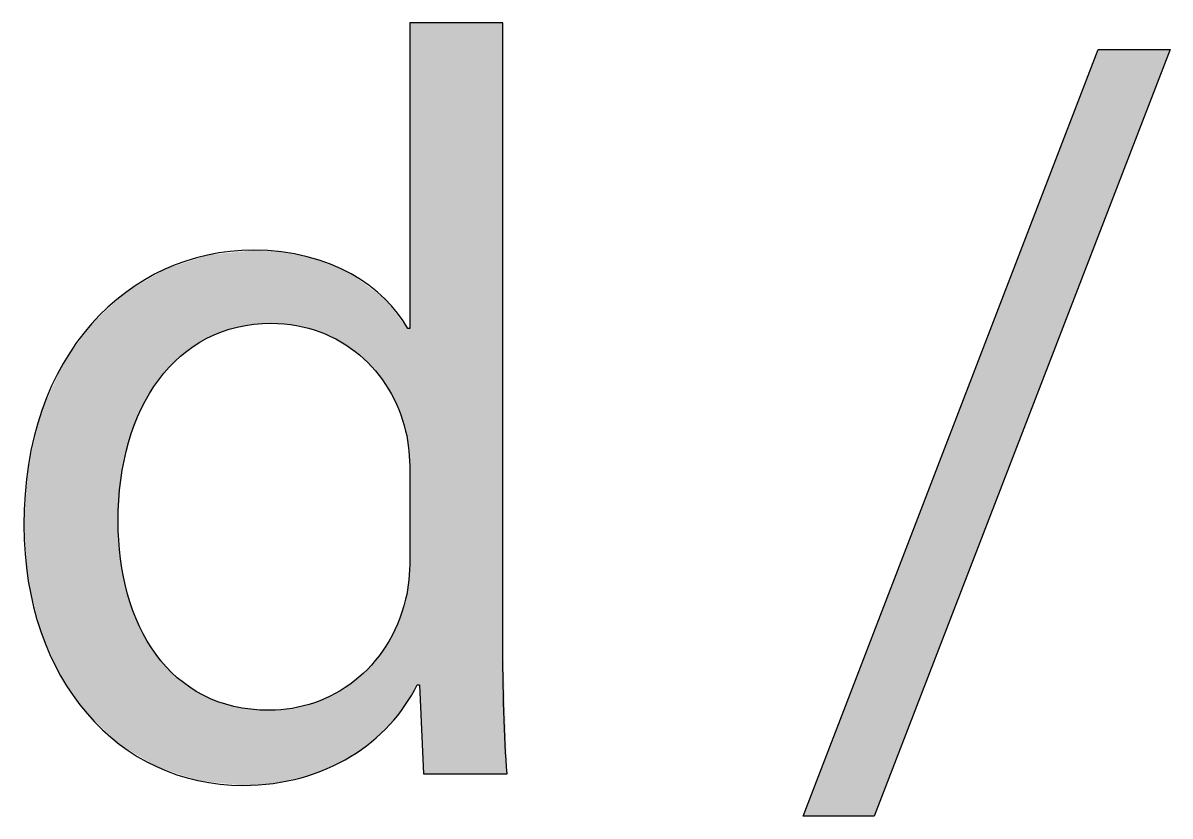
# Model space of a CAD drawing. Extents: x -102 to 434, y -1398 to -13.
# Drawn here: x -89.93 to -78, y -1178.23 to -1169.98 of the extents above; entities that cross this region are included whole.
import ezdxf

# ---------------------------------------------------------------- set-up
doc = ezdxf.new("R2010")
doc.units = 0
doc.layers.add('LAYER_1', color=7, linetype='CONTINUOUS')

# ---------------------------------------------------------------- blocks, each defined once
blk = doc.blocks.new('*U69')
at = {"layer": 'LAYER_1', "color": 250, "extrusion": (0, 0, -1)}
for points in [[(85.907, -1176.997), (85.907, -1169.983), (85.83, -1176.867)], [(85.83, -1176.867), (85.907, -1169.983), (85.83, -1169.983)], [(85.83, -1176.867), (85.83, -1169.983), (85.808, -1176.867)], [(85.808, -1176.867), (85.83, -1169.983), (85.808, -1169.983)], [(85.764, -1177.791), (85.808, -1169.983), (85.764, -1169.983)], [(85.764, -1177.791), (85.764, -1169.983), (84.939, -1177.791)], [(84.939, -1177.791), (85.764, -1169.983), (84.939, -1169.983)], [(87.903, -1173.212), (87.903, -1172.386), (87.866, -1173.196)], [(87.866, -1173.196), (87.866, -1172.382), (87.737, -1173.157)], [(87.737, -1173.157), (87.737, -1172.369), (87.703, -1173.147)], [(87.703, -1173.147), (87.703, -1172.365), (87.644, -1173.137)], [(87.644, -1173.137), (87.644, -1172.359), (87.559, -1173.122)], [(87.559, -1173.122), (87.559, -1172.35), (87.535, -1173.118)], [(87.535, -1173.118), (87.535, -1172.347), (87.53, -1173.117)], [(87.53, -1173.117), (87.535, -1172.347), (87.53, -1172.348)], [(87.53, -1173.117), (87.53, -1172.348), (87.37, -1173.108)], [(87.37, -1173.108), (87.53, -1172.348), (87.37, -1172.357)], [(87.37, -1173.108), (87.37, -1172.357), (87.347, -1173.107)], [(87.347, -1173.107), (87.37, -1172.357), (87.347, -1172.359)], [(87.329, -1173.108), (87.347, -1172.359), (87.329, -1172.36)], [(87.242, -1173.116), (87.329, -1172.36), (87.242, -1172.365)], [(87.129, -1173.126), (87.242, -1172.365), (87.129, -1172.386)], [(87.085, -1173.13), (87.129, -1172.386), (87.085, -1172.394)], [(87.036, -1173.143), (87.085, -1172.394), (87.036, -1172.403)], [(88.326, -1173.48), (88.326, -1172.502), (88.292, -1173.447)], [(88.292, -1173.447), (88.292, -1172.491), (88.197, -1173.374)], [(88.197, -1173.374), (88.197, -1172.46), (88.161, -1173.347)], [(88.161, -1173.347), (88.161, -1172.447), (88.112, -1173.317)], [(88.112, -1173.317), (88.112, -1172.431), (88.056, -1173.284)], [(88.056, -1173.284), (88.056, -1172.413), (88.019, -1173.262)], [(88.019, -1173.262), (88.019, -1172.401), (88.01, -1173.259)], [(88.01, -1173.259), (88.01, -1172.398), (87.903, -1173.212)], [(86.974, -1173.16), (87.036, -1172.403), (86.974, -1172.414)], [(86.899, -1173.18), (86.974, -1172.414), (86.899, -1172.438)], [(86.843, -1173.195), (86.899, -1172.438), (86.843, -1172.456)], [(86.767, -1173.232), (86.843, -1172.456), (86.767, -1172.481)], [(86.733, -1173.248), (86.767, -1172.481), (86.733, -1172.492)], [(86.682, -1173.272), (86.733, -1172.492), (86.682, -1172.516)], [(88.548, -1173.735), (88.548, -1172.599), (88.543, -1173.728)], [(88.543, -1173.728), (88.543, -1172.596), (88.52, -1173.694)], [(88.52, -1173.694), (88.52, -1172.583), (88.456, -1173.617)], [(88.456, -1173.617), (88.456, -1172.545), (88.443, -1173.601)], [(88.443, -1173.601), (88.443, -1172.541), (88.412, -1173.563)], [(88.412, -1173.563), (88.412, -1172.53), (88.326, -1173.48)], [(86.624, -1173.299), (86.682, -1172.516), (86.624, -1172.543)], [(86.523, -1173.371), (86.624, -1172.543), (86.523, -1172.591)], [(86.517, -1173.375), (86.523, -1172.591), (86.517, -1172.594)], [(86.483, -1173.4), (86.517, -1172.594), (86.483, -1172.619)], [(86.431, -1173.437), (86.483, -1172.619), (86.431, -1172.658)], [(88.72, -1174.044), (88.72, -1172.701), (88.702, -1173.995)], [(88.702, -1173.995), (88.702, -1172.69), (88.64, -1173.881)], [(88.64, -1173.881), (88.64, -1172.654), (88.617, -1173.838)], [(88.617, -1173.838), (88.617, -1172.64), (88.548, -1173.735)], [(86.306, -1173.561), (86.431, -1172.658), (86.306, -1172.75)], [(86.305, -1173.562), (86.306, -1172.75), (86.305, -1172.751)], [(86.264, -1173.603), (86.305, -1172.751), (86.264, -1172.781)], [(88.942, -1175.163), (88.942, -1172.859), (88.93, -1174.977)], [(88.93, -1174.977), (88.93, -1172.847), (88.917, -1174.779)], [(88.917, -1174.779), (88.917, -1172.836), (88.915, -1174.737)], [(88.915, -1174.737), (88.915, -1172.833), (88.863, -1174.485)], [(88.863, -1174.485), (88.863, -1172.785), (88.843, -1174.392)], [(88.843, -1174.392), (88.843, -1172.774), (88.834, -1174.345)], [(88.834, -1174.345), (88.834, -1172.768), (88.72, -1174.044)], [(86.167, -1173.738), (86.264, -1172.781), (86.167, -1172.853)], [(86.156, -1173.754), (86.167, -1172.853), (86.156, -1172.869)], [(86.127, -1173.793), (86.156, -1172.869), (86.127, -1172.905)], [(86.117, -1173.815), (86.127, -1172.905), (86.117, -1172.919)], [(86.036, -1173.976), (86.117, -1172.919), (86.036, -1173.023)], [(86.022, -1174.003), (86.036, -1173.023), (86.022, -1173.041)], [(85.958, -1174.207), (86.022, -1173.041), (85.958, -1173.125)], [(85.951, -1174.228), (85.958, -1173.125), (85.951, -1173.133)], [(85.929, -1174.358), (85.951, -1173.133), (85.929, -1173.161)], [(85.917, -1174.432), (85.929, -1173.161), (85.917, -1173.161)], [(85.907, -1174.635), (85.917, -1173.161), (85.907, -1173.161)], [(88.93, -1177.483), (88.942, -1175.163), (88.93, -1175.354)], [(88.917, -1177.49), (88.93, -1175.354), (88.917, -1175.557)], [(88.915, -1177.492), (88.917, -1175.557), (88.915, -1175.57)], [(88.863, -1177.523), (88.915, -1175.57), (88.863, -1175.829)], [(88.843, -1177.535), (88.863, -1175.829), (88.843, -1175.925)], [(85.929, -1177.035), (85.929, -1175.849), (85.917, -1177.014)], [(85.917, -1177.014), (85.917, -1175.776), (85.907, -1176.997)], [(88.834, -1177.541), (88.843, -1175.925), (88.834, -1175.951)], [(88.72, -1177.61), (88.834, -1175.951), (88.72, -1176.259)], [(85.958, -1177.083), (85.958, -1175.997), (85.951, -1177.072)], [(85.951, -1177.072), (85.951, -1175.977), (85.929, -1177.035)], [(86.022, -1177.163), (86.022, -1176.193), (85.958, -1177.083)], [(88.702, -1177.621), (88.72, -1176.259), (88.702, -1176.294)], [(88.64, -1177.658), (88.702, -1176.294), (88.64, -1176.411)], [(86.036, -1177.18), (86.036, -1176.235), (86.022, -1177.163)], [(88.617, -1177.672), (88.64, -1176.411), (88.617, -1176.446)], [(88.548, -1177.714), (88.617, -1176.446), (88.548, -1176.551)], [(86.127, -1177.291), (86.127, -1176.41), (86.117, -1177.281)], [(86.117, -1177.281), (86.117, -1176.389), (86.036, -1177.18)], [(84.939, -1177.791), (84.939, -1176.417), (84.895, -1177.791)], [(88.543, -1177.717), (88.548, -1176.551), (88.543, -1176.557)], [(88.52, -1177.725), (88.543, -1176.557), (88.52, -1176.585)], [(86.167, -1177.329), (86.167, -1176.479), (86.156, -1177.318)], [(86.156, -1177.318), (86.156, -1176.463), (86.127, -1177.291)], [(88.456, -1177.746), (88.52, -1176.585), (88.456, -1176.662)], [(88.443, -1177.751), (88.456, -1176.662), (88.443, -1176.679)], [(88.412, -1177.761), (88.443, -1176.679), (88.412, -1176.709)], [(86.306, -1177.459), (86.306, -1176.661), (86.305, -1177.459)], [(86.305, -1177.459), (86.305, -1176.66), (86.264, -1177.42)], [(86.264, -1177.42), (86.264, -1176.606), (86.167, -1177.329)], [(88.326, -1177.79), (88.412, -1176.709), (88.326, -1176.793)], [(88.292, -1177.802), (88.326, -1176.793), (88.292, -1176.819)], [(86.431, -1177.547), (86.431, -1176.777), (86.306, -1177.459)], [(88.197, -1177.833), (88.292, -1176.819), (88.197, -1176.892)], [(88.161, -1177.846), (88.197, -1176.892), (88.161, -1176.913)], [(88.112, -1177.862), (88.161, -1176.913), (88.112, -1176.942)], [(86.624, -1177.665), (86.624, -1176.919), (86.523, -1177.613)], [(86.523, -1177.613), (86.523, -1176.853), (86.517, -1177.609)], [(86.517, -1177.609), (86.517, -1176.849), (86.483, -1177.584)], [(86.483, -1177.584), (86.483, -1176.826), (86.431, -1177.547)], [(88.056, -1177.868), (88.112, -1176.942), (88.056, -1176.975)], [(88.019, -1177.872), (88.056, -1176.975), (88.019, -1176.991)], [(88.01, -1177.873), (88.019, -1176.991), (88.01, -1176.995)], [(87.903, -1177.885), (88.01, -1176.995), (87.903, -1177.042)], [(87.866, -1177.889), (87.903, -1177.042), (87.866, -1177.053)], [(86.843, -1177.765), (86.843, -1177.028), (86.767, -1177.738)], [(86.767, -1177.738), (86.767, -1176.995), (86.733, -1177.721)], [(86.733, -1177.721), (86.733, -1176.98), (86.682, -1177.694)], [(86.682, -1177.694), (86.682, -1176.957), (86.624, -1177.665)], [(87.737, -1177.902), (87.866, -1177.053), (87.737, -1177.091)], [(87.703, -1177.906), (87.737, -1177.091), (87.703, -1177.097)], [(87.644, -1177.912), (87.703, -1177.097), (87.644, -1177.107)], [(87.644, -1177.912), (87.644, -1177.107), (87.559, -1177.907)], [(87.559, -1177.907), (87.644, -1177.107), (87.559, -1177.121)], [(87.559, -1177.907), (87.559, -1177.121), (87.535, -1177.905)], [(87.535, -1177.905), (87.559, -1177.121), (87.535, -1177.122)], [(87.535, -1177.905), (87.535, -1177.122), (87.53, -1177.905)], [(87.53, -1177.905), (87.535, -1177.122), (87.53, -1177.123)], [(87.53, -1177.905), (87.53, -1177.123), (87.37, -1177.894)], [(87.37, -1177.894), (87.53, -1177.123), (87.37, -1177.131)], [(87.37, -1177.894), (87.37, -1177.131), (87.347, -1177.893)], [(87.347, -1177.893), (87.347, -1177.129), (87.329, -1177.892)], [(87.329, -1177.892), (87.329, -1177.128), (87.242, -1177.874)], [(87.242, -1177.874), (87.242, -1177.121), (87.129, -1177.851)], [(87.129, -1177.851), (87.129, -1177.111), (87.085, -1177.842)], [(87.085, -1177.842), (87.085, -1177.1), (87.036, -1177.833)], [(87.036, -1177.833), (87.036, -1177.088), (86.974, -1177.811)], [(86.974, -1177.811), (86.974, -1177.072), (86.899, -1177.784)], [(86.899, -1177.784), (86.899, -1177.053), (86.843, -1177.765)]]:
    blk.add_solid(points, dxfattribs=at)
at = {"layer": 'LAYER_1', "color": 250}
for points in [[(-85.808, -1176.867), (-85.808, -1169.983), (-85.764, -1177.791)], [(-87.903, -1173.212), (-88.01, -1172.398), (-87.903, -1172.386)], [(-87.866, -1173.196), (-87.903, -1172.386), (-87.866, -1172.382)], [(-87.737, -1173.157), (-87.866, -1172.382), (-87.737, -1172.369)], [(-87.703, -1173.147), (-87.737, -1172.369), (-87.703, -1172.365)], [(-87.644, -1173.137), (-87.703, -1172.365), (-87.644, -1172.359)], [(-87.559, -1173.122), (-87.644, -1172.359), (-87.559, -1172.35)], [(-87.535, -1173.118), (-87.559, -1172.35), (-87.535, -1172.347)], [(-87.347, -1173.107), (-87.347, -1172.359), (-87.329, -1173.108)], [(-87.329, -1173.108), (-87.329, -1172.36), (-87.242, -1173.116)], [(-87.242, -1173.116), (-87.242, -1172.365), (-87.129, -1173.126)], [(-87.129, -1173.126), (-87.129, -1172.386), (-87.085, -1173.13)], [(-87.085, -1173.13), (-87.085, -1172.394), (-87.036, -1173.143)], [(-88.326, -1173.48), (-88.412, -1172.53), (-88.326, -1172.502)], [(-88.292, -1173.447), (-88.326, -1172.502), (-88.292, -1172.491)], [(-88.197, -1173.374), (-88.292, -1172.491), (-88.197, -1172.46)], [(-88.161, -1173.347), (-88.197, -1172.46), (-88.161, -1172.447)], [(-88.112, -1173.317), (-88.161, -1172.447), (-88.112, -1172.431)], [(-88.056, -1173.284), (-88.112, -1172.431), (-88.056, -1172.413)], [(-88.019, -1173.262), (-88.056, -1172.413), (-88.019, -1172.401)], [(-88.01, -1173.259), (-88.019, -1172.401), (-88.01, -1172.398)], [(-87.036, -1173.143), (-87.036, -1172.403), (-86.974, -1173.16)], [(-86.974, -1173.16), (-86.974, -1172.414), (-86.899, -1173.18)], [(-86.899, -1173.18), (-86.899, -1172.438), (-86.843, -1173.195)], [(-86.843, -1173.195), (-86.843, -1172.456), (-86.767, -1173.232)], [(-86.767, -1173.232), (-86.767, -1172.481), (-86.733, -1173.248)], [(-86.733, -1173.248), (-86.733, -1172.492), (-86.682, -1173.272)], [(-88.548, -1173.735), (-88.617, -1172.64), (-88.548, -1172.599)], [(-88.543, -1173.728), (-88.548, -1172.599), (-88.543, -1172.596)], [(-88.52, -1173.694), (-88.543, -1172.596), (-88.52, -1172.583)], [(-88.456, -1173.617), (-88.52, -1172.583), (-88.456, -1172.545)], [(-88.443, -1173.601), (-88.456, -1172.545), (-88.443, -1172.541)], [(-88.412, -1173.563), (-88.443, -1172.541), (-88.412, -1172.53)], [(-86.682, -1173.272), (-86.682, -1172.516), (-86.624, -1173.299)], [(-86.624, -1173.299), (-86.624, -1172.543), (-86.523, -1173.371)], [(-86.523, -1173.371), (-86.523, -1172.591), (-86.517, -1173.375)], [(-86.517, -1173.375), (-86.517, -1172.594), (-86.483, -1173.4)], [(-86.483, -1173.4), (-86.483, -1172.619), (-86.431, -1173.437)], [(-88.72, -1174.044), (-88.834, -1172.768), (-88.72, -1172.701)], [(-88.702, -1173.995), (-88.72, -1172.701), (-88.702, -1172.69)], [(-88.64, -1173.881), (-88.702, -1172.69), (-88.64, -1172.654)], [(-88.617, -1173.838), (-88.64, -1172.654), (-88.617, -1172.64)], [(-86.431, -1173.437), (-86.431, -1172.658), (-86.306, -1173.561)], [(-86.306, -1173.561), (-86.306, -1172.75), (-86.305, -1173.562)], [(-86.305, -1173.562), (-86.305, -1172.751), (-86.264, -1173.603)], [(-88.942, -1177.471), (-89.218, -1173.113), (-88.942, -1172.859)], [(-88.93, -1174.977), (-88.942, -1172.859), (-88.93, -1172.847)], [(-88.917, -1174.779), (-88.93, -1172.847), (-88.917, -1172.836)], [(-88.915, -1174.737), (-88.917, -1172.836), (-88.915, -1172.833)], [(-88.863, -1174.485), (-88.915, -1172.833), (-88.863, -1172.785)], [(-88.843, -1174.392), (-88.863, -1172.785), (-88.843, -1172.774)], [(-88.834, -1174.345), (-88.843, -1172.774), (-88.834, -1172.768)], [(-86.264, -1173.603), (-86.264, -1172.781), (-86.167, -1173.738)], [(-86.167, -1173.738), (-86.167, -1172.853), (-86.156, -1173.754)], [(-86.156, -1173.754), (-86.156, -1172.869), (-86.127, -1173.793)], [(-86.127, -1173.793), (-86.127, -1172.905), (-86.117, -1173.815)], [(-86.117, -1173.815), (-86.117, -1172.919), (-86.036, -1173.976)], [(-86.036, -1173.976), (-86.036, -1173.023), (-86.022, -1174.003)], [(-86.022, -1174.003), (-86.022, -1173.041), (-85.958, -1174.207)], [(-89.265, -1177.166), (-89.513, -1173.524), (-89.265, -1173.178)], [(-89.218, -1177.21), (-89.265, -1173.178), (-89.218, -1173.113)], [(-89.265, -1177.166), (-89.265, -1173.178), (-89.218, -1177.21)], [(-89.218, -1177.21), (-89.218, -1173.113), (-88.942, -1177.471)], [(-85.958, -1174.207), (-85.958, -1173.125), (-85.951, -1174.228)], [(-85.951, -1174.228), (-85.951, -1173.133), (-85.929, -1174.358)], [(-85.929, -1174.358), (-85.929, -1173.161), (-85.917, -1174.432)], [(-85.917, -1174.432), (-85.917, -1173.161), (-85.907, -1174.635)], [(-89.54, -1176.773), (-89.735, -1174.013), (-89.54, -1173.584)], [(-89.513, -1176.812), (-89.54, -1173.584), (-89.513, -1173.524)], [(-89.54, -1176.773), (-89.54, -1173.584), (-89.513, -1176.812)], [(-89.513, -1176.812), (-89.513, -1173.524), (-89.265, -1177.166)], [(-89.746, -1176.312), (-89.875, -1174.576), (-89.746, -1174.057)], [(-89.735, -1176.336), (-89.746, -1174.057), (-89.735, -1174.013)], [(-89.746, -1176.312), (-89.746, -1174.057), (-89.735, -1176.336)], [(-89.735, -1176.336), (-89.735, -1174.013), (-89.54, -1176.773)], [(-89.876, -1175.787), (-89.921, -1175.207), (-89.876, -1174.591)], [(-89.875, -1175.792), (-89.876, -1174.591), (-89.875, -1174.576)], [(-89.876, -1175.787), (-89.876, -1174.591), (-89.875, -1175.792)], [(-89.875, -1175.792), (-89.875, -1174.576), (-89.746, -1176.312)], [(-88.942, -1177.471), (-88.942, -1175.163), (-88.93, -1177.483)], [(-88.93, -1177.483), (-88.93, -1175.354), (-88.917, -1177.49)], [(-88.917, -1177.49), (-88.917, -1175.557), (-88.915, -1177.492)], [(-88.915, -1177.492), (-88.915, -1175.57), (-88.863, -1177.523)], [(-85.907, -1176.997), (-85.917, -1175.776), (-85.907, -1175.559)], [(-88.863, -1177.523), (-88.863, -1175.829), (-88.843, -1177.535)], [(-85.929, -1177.035), (-85.951, -1175.977), (-85.929, -1175.849)], [(-85.917, -1177.014), (-85.929, -1175.849), (-85.917, -1175.776)], [(-88.843, -1177.535), (-88.843, -1175.925), (-88.834, -1177.541)], [(-88.834, -1177.541), (-88.834, -1175.951), (-88.72, -1177.61)], [(-85.958, -1177.083), (-86.022, -1176.193), (-85.958, -1175.997)], [(-85.951, -1177.072), (-85.958, -1175.997), (-85.951, -1175.977)], [(-86.022, -1177.163), (-86.036, -1176.235), (-86.022, -1176.193)], [(-88.72, -1177.61), (-88.72, -1176.259), (-88.702, -1177.621)], [(-88.702, -1177.621), (-88.702, -1176.294), (-88.64, -1177.658)], [(-86.036, -1177.18), (-86.117, -1176.389), (-86.036, -1176.235)], [(-88.64, -1177.658), (-88.64, -1176.411), (-88.617, -1177.672)], [(-88.617, -1177.672), (-88.617, -1176.446), (-88.548, -1177.714)], [(-86.127, -1177.291), (-86.156, -1176.463), (-86.127, -1176.41)], [(-86.117, -1177.281), (-86.127, -1176.41), (-86.117, -1176.389)], [(-88.548, -1177.714), (-88.548, -1176.551), (-88.543, -1177.717)], [(-88.543, -1177.717), (-88.543, -1176.557), (-88.52, -1177.725)], [(-86.167, -1177.329), (-86.264, -1176.606), (-86.167, -1176.479)], [(-86.156, -1177.318), (-86.167, -1176.479), (-86.156, -1176.463)], [(-88.52, -1177.725), (-88.52, -1176.585), (-88.456, -1177.746)], [(-88.456, -1177.746), (-88.456, -1176.662), (-88.443, -1177.751)], [(-88.443, -1177.751), (-88.443, -1176.679), (-88.412, -1177.761)], [(-86.306, -1177.459), (-86.431, -1176.777), (-86.306, -1176.661)], [(-86.305, -1177.459), (-86.306, -1176.661), (-86.305, -1176.66)], [(-86.264, -1177.42), (-86.305, -1176.66), (-86.264, -1176.606)], [(-88.412, -1177.761), (-88.412, -1176.709), (-88.326, -1177.79)], [(-88.326, -1177.79), (-88.326, -1176.793), (-88.292, -1177.802)], [(-86.431, -1177.547), (-86.483, -1176.826), (-86.431, -1176.777)], [(-88.292, -1177.802), (-88.292, -1176.819), (-88.197, -1177.833)], [(-88.197, -1177.833), (-88.197, -1176.892), (-88.161, -1177.846)], [(-88.161, -1177.846), (-88.161, -1176.913), (-88.112, -1177.862)], [(-86.624, -1177.665), (-86.682, -1176.957), (-86.624, -1176.919)], [(-86.523, -1177.613), (-86.624, -1176.919), (-86.523, -1176.853)], [(-86.517, -1177.609), (-86.523, -1176.853), (-86.517, -1176.849)], [(-86.483, -1177.584), (-86.517, -1176.849), (-86.483, -1176.826)], [(-88.112, -1177.862), (-88.112, -1176.942), (-88.056, -1177.868)], [(-88.056, -1177.868), (-88.056, -1176.975), (-88.019, -1177.872)], [(-88.019, -1177.872), (-88.019, -1176.991), (-88.01, -1177.873)], [(-88.01, -1177.873), (-88.01, -1176.995), (-87.903, -1177.885)], [(-87.903, -1177.885), (-87.903, -1177.042), (-87.866, -1177.889)], [(-86.843, -1177.765), (-86.899, -1177.053), (-86.843, -1177.028)], [(-86.767, -1177.738), (-86.843, -1177.028), (-86.767, -1176.995)], [(-86.733, -1177.721), (-86.767, -1176.995), (-86.733, -1176.98)], [(-86.682, -1177.694), (-86.733, -1176.98), (-86.682, -1176.957)], [(-87.866, -1177.889), (-87.866, -1177.053), (-87.737, -1177.902)], [(-87.737, -1177.902), (-87.737, -1177.091), (-87.703, -1177.906)], [(-87.703, -1177.906), (-87.703, -1177.097), (-87.644, -1177.912)], [(-87.347, -1177.893), (-87.37, -1177.131), (-87.347, -1177.129)], [(-87.329, -1177.892), (-87.347, -1177.129), (-87.329, -1177.128)], [(-87.242, -1177.874), (-87.329, -1177.128), (-87.242, -1177.121)], [(-87.129, -1177.851), (-87.242, -1177.121), (-87.129, -1177.111)], [(-87.085, -1177.842), (-87.129, -1177.111), (-87.085, -1177.1)], [(-87.036, -1177.833), (-87.085, -1177.1), (-87.036, -1177.088)], [(-86.974, -1177.811), (-87.036, -1177.088), (-86.974, -1177.072)], [(-86.899, -1177.784), (-86.974, -1177.072), (-86.899, -1177.053)]]:
    blk.add_solid(points, dxfattribs=at)
blk = doc.blocks.new('*U70')
at = {"layer": 'LAYER_1', "color": 250, "extrusion": (0, 0, -1)}
for points in [[(78.746, -1172.194), (81.077, -1176.316), (78.746, -1170.258)], [(78.746, -1172.194), (78.746, -1170.258), (77.998, -1170.258)]]:
    blk.add_solid(points, dxfattribs=at)
at = {"layer": 'LAYER_1', "color": 250}
for points in [[(-81.077, -1178.231), (-81.077, -1176.316), (-78.746, -1172.194)], [(-81.077, -1178.231), (-81.814, -1178.231), (-81.077, -1176.316)]]:
    blk.add_solid(points, dxfattribs=at)
blk = doc.blocks.new('BLOCK_13')
at = {"layer": 'LAYER_1'}
blk.add_lwpolyline([(-81.814, -1178.231), (-78.746, -1170.258), (-77.998, -1170.258), (-81.077, -1178.231), (-81.814, -1178.231)], dxfattribs=at)
for points, knots in [([(-84.939, -1169.983), (-84.939, -1169.983), (-84.939, -1176.417), (-84.939, -1176.417), (-84.939, -1176.889), (-84.928, -1177.428), (-84.895, -1177.791), (-84.895, -1177.791), (-85.764, -1177.791), (-85.764, -1177.791), (-85.764, -1177.791), (-85.808, -1176.867), (-85.808, -1176.867), (-85.808, -1176.867), (-85.83, -1176.867), (-85.83, -1176.867), (-86.127, -1177.461), (-86.776, -1177.912), (-87.644, -1177.912), (-88.931, -1177.912), (-89.921, -1176.824), (-89.921, -1175.207), (-89.932, -1173.436), (-88.832, -1172.347), (-87.535, -1172.347), (-86.721, -1172.347), (-86.171, -1172.733), (-85.929, -1173.161), (-85.929, -1173.161), (-85.907, -1173.161), (-85.907, -1173.161), (-85.907, -1173.161), (-85.907, -1169.983), (-85.907, -1169.983), (-85.907, -1169.983), (-84.939, -1169.983), (-84.939, -1169.983)], [0, 0, 0, 0, 1, 1, 1, 2, 2, 2, 3, 3, 3, 4, 4, 4, 5, 5, 5, 6, 6, 6, 7, 7, 7, 8, 8, 8, 9, 9, 9, 10, 10, 10, 11, 11, 11, 12, 12, 12, 12]), ([(-85.907, -1174.635), (-85.907, -1174.514), (-85.918, -1174.349), (-85.951, -1174.228), (-86.094, -1173.612), (-86.622, -1173.107), (-87.347, -1173.107), (-88.348, -1173.107), (-88.942, -1173.986), (-88.942, -1175.163), (-88.942, -1176.241), (-88.414, -1177.131), (-87.37, -1177.131), (-86.721, -1177.131), (-86.127, -1176.703), (-85.951, -1175.977), (-85.918, -1175.845), (-85.907, -1175.713), (-85.907, -1175.559), (-85.907, -1175.559), (-85.907, -1174.635), (-85.907, -1174.635)], [0, 0, 0, 0, 1, 1, 1, 2, 2, 2, 3, 3, 3, 4, 4, 4, 5, 5, 5, 6, 6, 6, 7, 7, 7, 7])]:
    blk.add_open_spline(points, degree=3, knots=knots, dxfattribs=at)
at = {"layer": 'LAYER_1', "color": 250}
for name in ['*U69', '*U70']:
    blk.add_blockref(name, (0, 0), dxfattribs=at)

msp = doc.modelspace()

# ---------------------------------------------------------------- block references
at = {"layer": 'LAYER_1'}
msp.add_blockref('BLOCK_13', (0, 0), dxfattribs=at)

doc.saveas('drawing.dxf')
